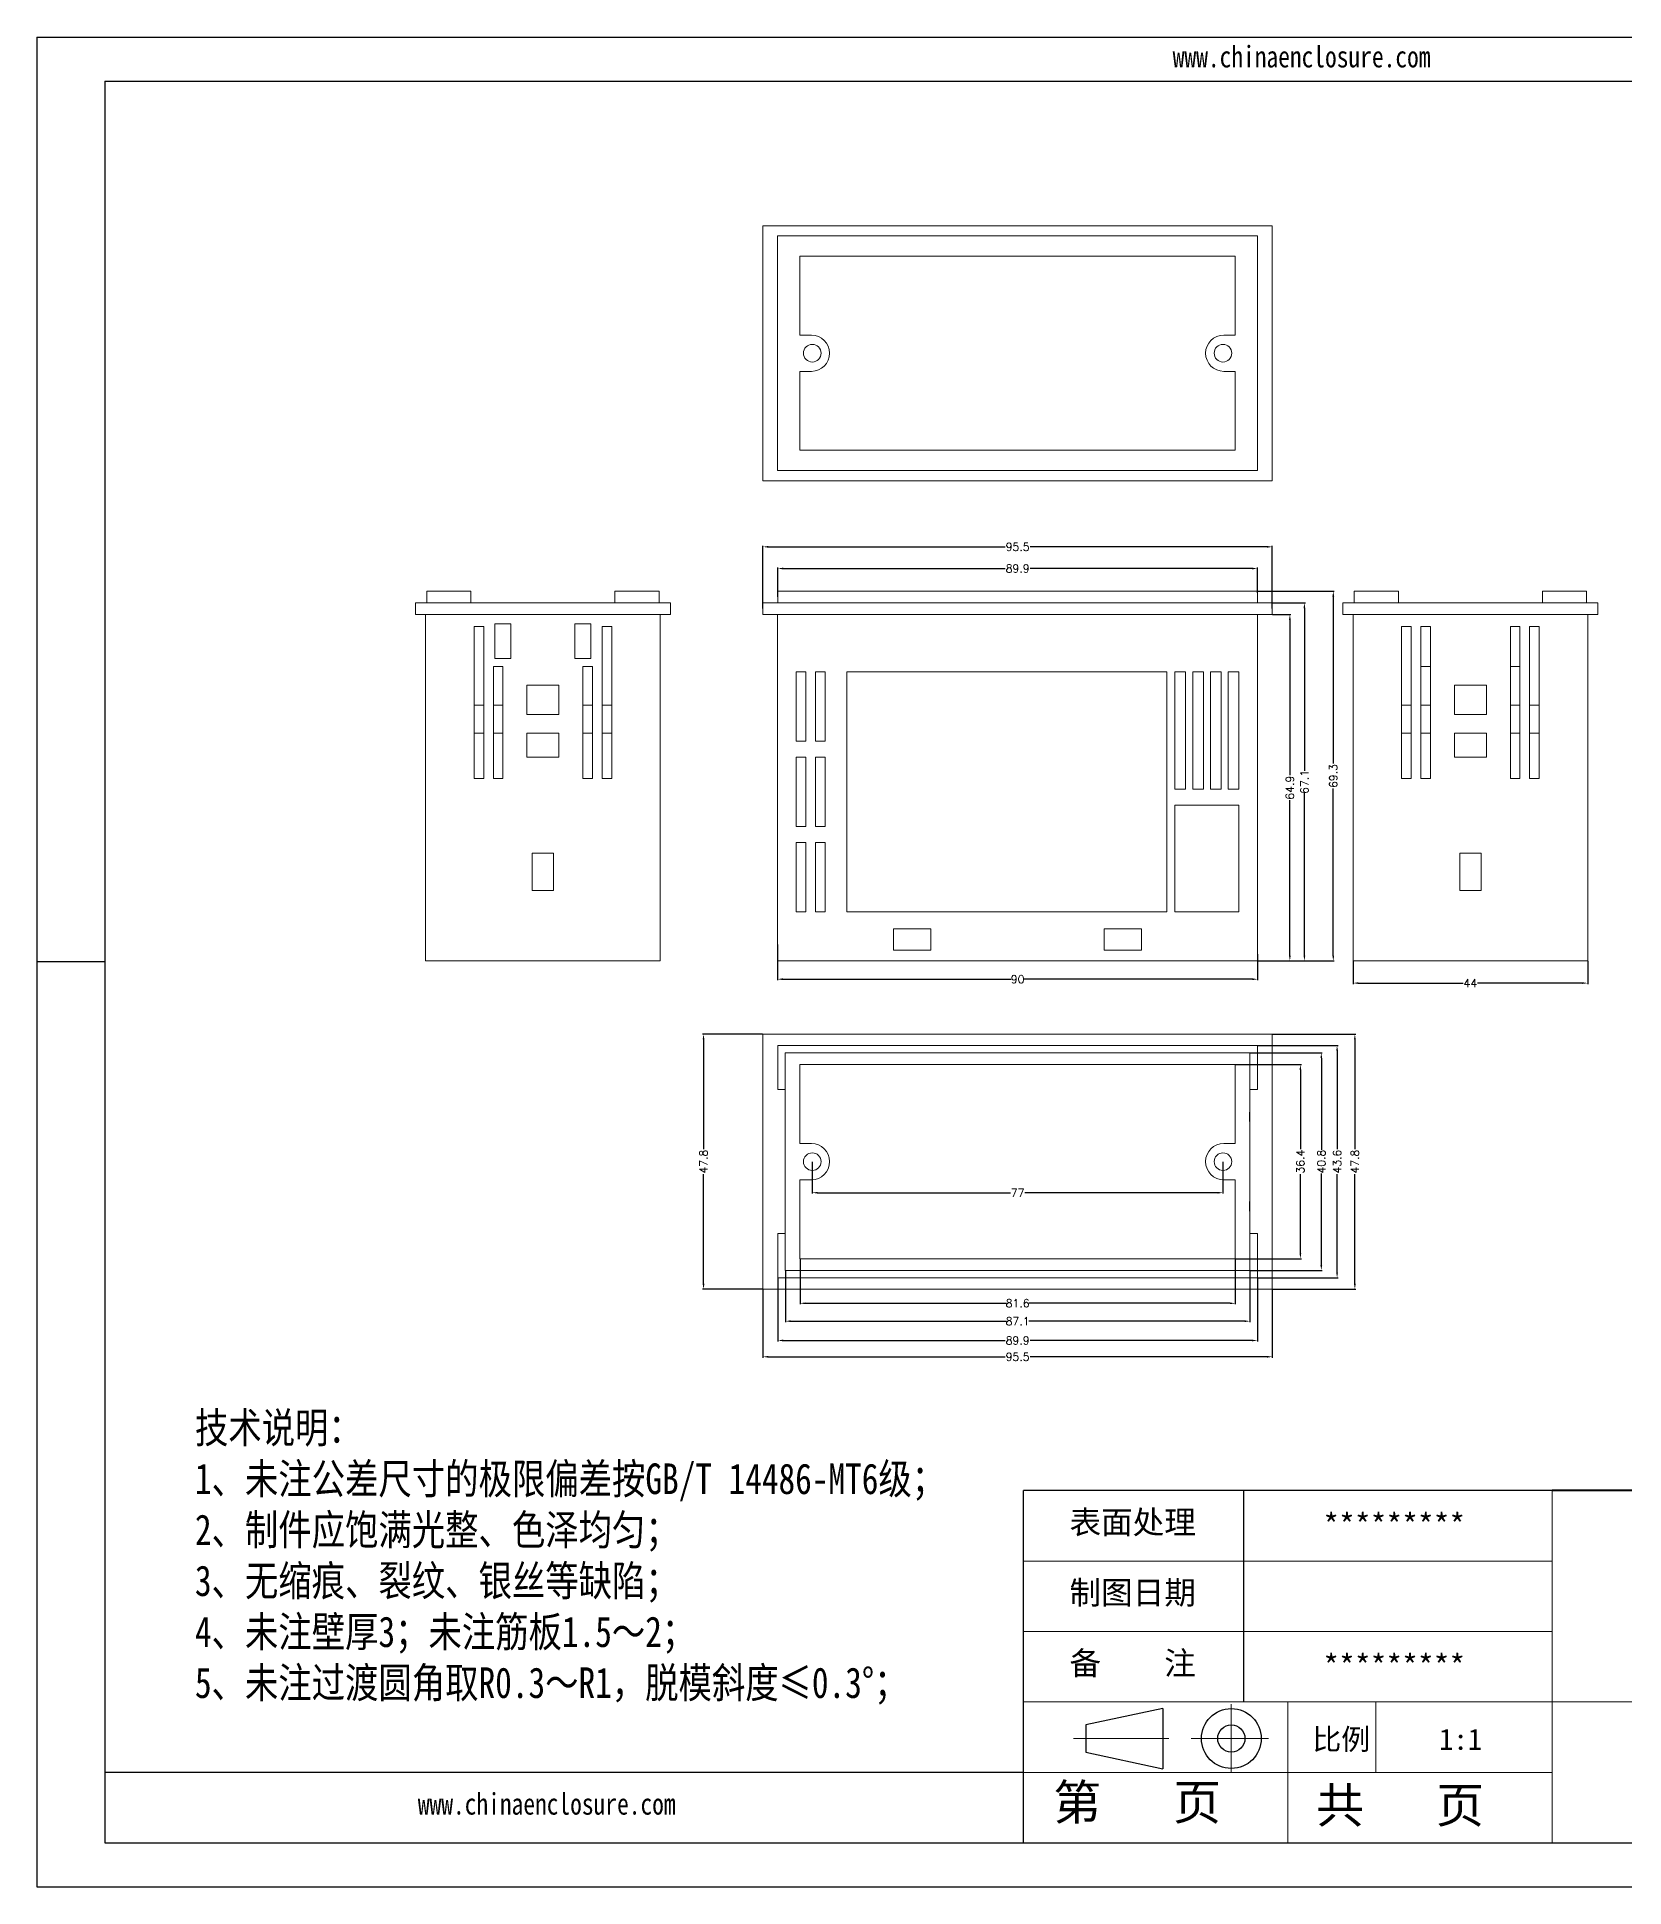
# Model space of a CAD drawing. Header units: inches. Extents: x 2660 to 3915, y 535 to 897.
# Drawn here: x 2659.7 to 2957.3, y 550.1 to 896.9 of the extents above; entities that cross this region are included whole.
import ezdxf

# ---------------------------------------------------------------- set-up
doc = ezdxf.new("R2010")
doc.units = ezdxf.units.IN
doc.linetypes.add('CENTER2', pattern=[28.575, 19.05, -3.175, 3.175, -3.175])
doc.layers.add('文字', color=81, linetype='Continuous')
for name, color, linetype, lineweight in [('粗实线', 7, 'Continuous', 30), ('细实线', 3, 'Continuous', 9), ('细点划线', 2, 'CENTER2', 9)]:
    doc.layers.add(name, color=color, linetype=linetype, lineweight=lineweight)
doc.styles.get("Standard").update_dxf_attribs({"font": 'txt', "bigfont": 'gbcbig.shx'})
doc.styles.add('宋体', font='', dxfattribs={"width": 0.8, "height": 3.5})
doc.styles.get('宋体').set_extended_font_data('SimSun')
doc.dimstyles.new('1.5', dxfattribs={"dimtxt": 1.5, "dimasz": 1, "dimexe": 0.18, "dimexo": 0.0625, "dimgap": 0.1, "dimtad": 0, "dimzin": 12, "dimdsep": 46, "dimtxsty": 'Standard', "dimcen": 0.5, "dimclrd": 3, "dimclre": 3, "dimadec": 0, "dimazin": 0, "dimtfac": 1, "dimtofl": 0, "dimtmove": 0, "dimatfit": 3, "dimfxl": 1, "dimtolj": 1, "dimtzin": 0, "dimarcsym": 0})

# ---------------------------------------------------------------- blocks, each defined once
blk = doc.blocks.new('*D60')
at = {"color": 3, "lineweight": -2, "transparency": 16777216}
for p, q in [((2795.83, 662.07), (2795.83, 649.27)), ((2891.33, 662.07), (2891.33, 649.27)), ((2796.83, 649.45), (2841.23, 649.45)), ((2890.33, 649.45), (2845.93, 649.45))]:
    blk.add_line(p, q, dxfattribs=at)
at = {"color": 3, "transparency": 16777216}
for points in [[(2796.83, 649.62), (2796.83, 649.28), (2795.83, 649.45)], [(2890.33, 649.62), (2890.33, 649.28), (2891.33, 649.45)]]:
    blk.add_solid(points, dxfattribs=at)
at = {"layer": 'Defpoints', "color": 0, "transparency": 16777216}
for p in [(2795.83, 662.13), (2891.33, 662.13), (2891.33, 649.45)]:
    blk.add_point(p, dxfattribs=at)
at = {"color": 0, "transparency": 16777216, "insert": (2843.58, 649.45), "char_height": 1.5, "attachment_point": 5}
blk.add_mtext('\\A1;95.5', dxfattribs=at)
blk = doc.blocks.new('*D61')
at = {"color": 3, "lineweight": -2, "transparency": 16777216}
for p, q in [((2795.76, 709.93), (2784.51, 709.93)), ((2784.69, 708.93), (2784.69, 688.38)), ((2784.69, 663.13), (2784.69, 683.68)), ((2795.76, 662.13), (2784.51, 662.13))]:
    blk.add_line(p, q, dxfattribs=at)
at = {"color": 3, "transparency": 16777216}
for points in [[(2784.52, 708.93), (2784.86, 708.93), (2784.69, 709.93)], [(2784.52, 663.13), (2784.86, 663.13), (2784.69, 662.13)]]:
    blk.add_solid(points, dxfattribs=at)
at = {"layer": 'Defpoints', "color": 0, "transparency": 16777216}
for p in [(2784.69, 709.93), (2795.83, 709.93), (2795.83, 662.13)]:
    blk.add_point(p, dxfattribs=at)
at = {"color": 0, "transparency": 16777216, "insert": (2784.69, 686.03), "char_height": 1.5, "attachment_point": 5, "rotation": 90}
blk.add_mtext('\\A1;47.8', dxfattribs=at)
blk = doc.blocks.new('*D62')
at = {"color": 3, "lineweight": -2, "transparency": 16777216}
for p, q in [((2798.63, 664.17), (2798.63, 652.33)), ((2888.53, 664.17), (2888.53, 652.33)), ((2799.63, 652.51), (2841.23, 652.51)), ((2887.53, 652.51), (2845.93, 652.51))]:
    blk.add_line(p, q, dxfattribs=at)
at = {"color": 3, "transparency": 16777216}
for points in [[(2799.63, 652.67), (2799.63, 652.34), (2798.63, 652.51)], [(2887.53, 652.67), (2887.53, 652.34), (2888.53, 652.51)]]:
    blk.add_solid(points, dxfattribs=at)
at = {"layer": 'Defpoints', "color": 0, "transparency": 16777216}
for p in [(2798.63, 664.23), (2888.53, 664.23), (2888.53, 652.51)]:
    blk.add_point(p, dxfattribs=at)
at = {"color": 0, "transparency": 16777216, "insert": (2843.58, 652.51), "char_height": 1.5, "attachment_point": 5}
blk.add_mtext('\\A1;89.9', dxfattribs=at)
blk = doc.blocks.new('*D63')
at = {"color": 3, "lineweight": -2, "transparency": 16777216}
for p, q in [((2800.03, 665.57), (2800.03, 655.94)), ((2887.13, 665.57), (2887.13, 655.94)), ((2801.03, 656.12), (2841.48, 656.12)), ((2886.13, 656.12), (2845.68, 656.12))]:
    blk.add_line(p, q, dxfattribs=at)
at = {"color": 3, "transparency": 16777216}
for points in [[(2801.03, 656.29), (2801.03, 655.96), (2800.03, 656.12)], [(2886.13, 656.29), (2886.13, 655.96), (2887.13, 656.12)]]:
    blk.add_solid(points, dxfattribs=at)
at = {"layer": 'Defpoints', "color": 0, "transparency": 16777216}
for p in [(2800.03, 665.63), (2887.13, 665.63), (2887.13, 656.12)]:
    blk.add_point(p, dxfattribs=at)
at = {"color": 0, "transparency": 16777216, "insert": (2843.58, 656.12), "char_height": 1.5, "attachment_point": 5}
blk.add_mtext('\\A1;87.1', dxfattribs=at)
blk = doc.blocks.new('*D64')
at = {"color": 3, "lineweight": -2, "transparency": 16777216}
for p, q in [((2802.78, 667.77), (2802.78, 659.3)), ((2884.38, 667.77), (2884.38, 659.3)), ((2803.78, 659.48), (2841.48, 659.48)), ((2883.38, 659.48), (2845.68, 659.48))]:
    blk.add_line(p, q, dxfattribs=at)
at = {"color": 3, "transparency": 16777216}
for points in [[(2803.78, 659.64), (2803.78, 659.31), (2802.78, 659.48)], [(2883.38, 659.64), (2883.38, 659.31), (2884.38, 659.48)]]:
    blk.add_solid(points, dxfattribs=at)
at = {"layer": 'Defpoints', "color": 0, "transparency": 16777216}
for p in [(2802.78, 667.83), (2884.38, 667.83), (2802.78, 659.48)]:
    blk.add_point(p, dxfattribs=at)
at = {"color": 0, "transparency": 16777216, "insert": (2843.58, 659.48), "char_height": 1.5, "attachment_point": 5}
blk.add_mtext('\\A1;81.6', dxfattribs=at)
blk = doc.blocks.new('*D65')
at = {"color": 3, "lineweight": -2, "transparency": 16777216}
for p, q in [((2805.08, 685.97), (2805.08, 680.03)), ((2882.08, 685.97), (2882.08, 680.03)), ((2806.08, 680.21), (2842.23, 680.21)), ((2881.08, 680.21), (2844.93, 680.21))]:
    blk.add_line(p, q, dxfattribs=at)
at = {"color": 3, "transparency": 16777216}
for points in [[(2806.08, 680.37), (2806.08, 680.04), (2805.08, 680.21)], [(2881.08, 680.37), (2881.08, 680.04), (2882.08, 680.21)]]:
    blk.add_solid(points, dxfattribs=at)
at = {"layer": 'Defpoints', "color": 0, "transparency": 16777216}
for p in [(2805.08, 686.03), (2882.08, 686.03), (2882.08, 680.21)]:
    blk.add_point(p, dxfattribs=at)
at = {"color": 0, "transparency": 16777216, "insert": (2843.58, 680.21), "char_height": 1.5, "attachment_point": 5}
blk.add_mtext('\\A1;77', dxfattribs=at)
blk = doc.blocks.new('*D66')
at = {"color": 3, "lineweight": -2, "transparency": 16777216}
for p, q in [((2891.39, 709.93), (2906.99, 709.93)), ((2906.81, 708.93), (2906.81, 688.38)), ((2906.81, 663.13), (2906.81, 683.68)), ((2891.39, 662.13), (2906.99, 662.13))]:
    blk.add_line(p, q, dxfattribs=at)
at = {"color": 3, "transparency": 16777216}
for points in [[(2906.64, 708.93), (2906.97, 708.93), (2906.81, 709.93)], [(2906.64, 663.13), (2906.97, 663.13), (2906.81, 662.13)]]:
    blk.add_solid(points, dxfattribs=at)
at = {"layer": 'Defpoints', "color": 0, "transparency": 16777216}
for p in [(2891.33, 709.93), (2906.81, 709.93), (2891.33, 662.13)]:
    blk.add_point(p, dxfattribs=at)
at = {"color": 0, "transparency": 16777216, "insert": (2906.81, 686.03), "char_height": 1.5, "attachment_point": 5, "rotation": 90}
blk.add_mtext('\\A1;47.8', dxfattribs=at)
blk = doc.blocks.new('*D67')
at = {"color": 3, "lineweight": -2, "transparency": 16777216}
for p, q in [((2888.59, 707.83), (2903.65, 707.83)), ((2903.47, 706.83), (2903.47, 688.38)), ((2903.47, 665.23), (2903.47, 683.68)), ((2888.59, 664.23), (2903.65, 664.23))]:
    blk.add_line(p, q, dxfattribs=at)
at = {"color": 3, "transparency": 16777216}
for points in [[(2903.31, 706.83), (2903.64, 706.83), (2903.47, 707.83)], [(2903.31, 665.23), (2903.64, 665.23), (2903.47, 664.23)]]:
    blk.add_solid(points, dxfattribs=at)
at = {"layer": 'Defpoints', "color": 0, "transparency": 16777216}
for p in [(2888.53, 707.83), (2903.47, 707.83), (2888.53, 664.23)]:
    blk.add_point(p, dxfattribs=at)
at = {"color": 0, "transparency": 16777216, "insert": (2903.47, 686.03), "char_height": 1.5, "attachment_point": 5, "rotation": 90}
blk.add_mtext('\\A1;43.6', dxfattribs=at)
blk = doc.blocks.new('*D68')
at = {"color": 3, "lineweight": -2, "transparency": 16777216}
for p, q in [((2887.19, 706.43), (2900.7, 706.43)), ((2900.52, 705.43), (2900.52, 688.26)), ((2900.52, 666.63), (2900.52, 683.81)), ((2887.19, 665.63), (2900.7, 665.63))]:
    blk.add_line(p, q, dxfattribs=at)
at = {"color": 3, "transparency": 16777216}
for points in [[(2900.35, 705.43), (2900.68, 705.43), (2900.52, 706.43)], [(2900.35, 666.63), (2900.68, 666.63), (2900.52, 665.63)]]:
    blk.add_solid(points, dxfattribs=at)
at = {"layer": 'Defpoints', "color": 0, "transparency": 16777216}
for p in [(2887.13, 706.43), (2887.13, 665.63), (2900.52, 665.63)]:
    blk.add_point(p, dxfattribs=at)
at = {"color": 0, "transparency": 16777216, "insert": (2900.52, 686.03), "char_height": 1.5, "attachment_point": 5, "rotation": 90}
blk.add_mtext('\\A1;40.8', dxfattribs=at)
blk = doc.blocks.new('*D69')
at = {"color": 3, "lineweight": -2, "transparency": 16777216}
for p, q in [((2884.44, 704.23), (2896.77, 704.23)), ((2896.59, 703.23), (2896.59, 688.38)), ((2896.59, 668.83), (2896.59, 683.68)), ((2884.44, 667.83), (2896.77, 667.83))]:
    blk.add_line(p, q, dxfattribs=at)
at = {"color": 3, "transparency": 16777216}
for points in [[(2896.43, 703.23), (2896.76, 703.23), (2896.59, 704.23)], [(2896.43, 668.83), (2896.76, 668.83), (2896.59, 667.83)]]:
    blk.add_solid(points, dxfattribs=at)
at = {"layer": 'Defpoints', "color": 0, "transparency": 16777216}
for p in [(2884.38, 704.23), (2884.38, 667.83), (2896.59, 667.83)]:
    blk.add_point(p, dxfattribs=at)
at = {"color": 0, "transparency": 16777216, "insert": (2896.59, 686.03), "char_height": 1.5, "attachment_point": 5, "rotation": 90}
blk.add_mtext('\\A1;36.4', dxfattribs=at)
blk = doc.blocks.new('*D70')
at = {"color": 3, "lineweight": -2, "transparency": 16777216}
for p, q in [((2891.39, 788.57), (2894.8, 788.57)), ((2894.62, 787.57), (2894.62, 758.47)), ((2894.62, 724.67), (2894.62, 753.77)), ((2888.64, 723.67), (2894.8, 723.67))]:
    blk.add_line(p, q, dxfattribs=at)
at = {"color": 3, "transparency": 16777216}
for points in [[(2894.45, 787.57), (2894.79, 787.57), (2894.62, 788.57)], [(2894.45, 724.67), (2894.79, 724.67), (2894.62, 723.67)]]:
    blk.add_solid(points, dxfattribs=at)
at = {"layer": 'Defpoints', "color": 0, "transparency": 16777216}
for p in [(2891.33, 788.57), (2894.62, 788.57), (2888.58, 723.67)]:
    blk.add_point(p, dxfattribs=at)
at = {"color": 0, "transparency": 16777216, "insert": (2894.62, 756.12), "char_height": 1.5, "attachment_point": 5, "rotation": 90}
blk.add_mtext('\\A1;64.9', dxfattribs=at)
blk = doc.blocks.new('*D71')
at = {"color": 3, "lineweight": -2, "transparency": 16777216}
for p, q in [((2891.39, 790.77), (2897.53, 790.77)), ((2897.35, 789.77), (2897.35, 759.32)), ((2897.35, 724.67), (2897.35, 755.12)), ((2888.64, 723.67), (2897.53, 723.67))]:
    blk.add_line(p, q, dxfattribs=at)
at = {"color": 3, "transparency": 16777216}
for points in [[(2897.18, 789.77), (2897.51, 789.77), (2897.35, 790.77)], [(2897.18, 724.67), (2897.51, 724.67), (2897.35, 723.67)]]:
    blk.add_solid(points, dxfattribs=at)
at = {"layer": 'Defpoints', "color": 0, "transparency": 16777216}
for p in [(2891.33, 790.77), (2897.35, 790.77), (2888.58, 723.67)]:
    blk.add_point(p, dxfattribs=at)
at = {"color": 0, "transparency": 16777216, "insert": (2897.35, 757.22), "char_height": 1.5, "attachment_point": 5, "rotation": 90}
blk.add_mtext('\\A1;67.1', dxfattribs=at)
blk = doc.blocks.new('*D72')
at = {"color": 3, "lineweight": -2, "transparency": 16777216}
for p, q in [((2888.59, 792.97), (2902.94, 792.97)), ((2902.76, 791.97), (2902.76, 760.67)), ((2902.76, 724.67), (2902.76, 755.97)), ((2888.59, 723.67), (2902.94, 723.67))]:
    blk.add_line(p, q, dxfattribs=at)
at = {"color": 3, "transparency": 16777216}
for points in [[(2902.59, 791.97), (2902.93, 791.97), (2902.76, 792.97)], [(2902.59, 724.67), (2902.93, 724.67), (2902.76, 723.67)]]:
    blk.add_solid(points, dxfattribs=at)
at = {"layer": 'Defpoints', "color": 0, "transparency": 16777216}
for p in [(2888.53, 792.97), (2888.53, 723.67), (2902.76, 723.67)]:
    blk.add_point(p, dxfattribs=at)
at = {"color": 0, "transparency": 16777216, "insert": (2902.76, 758.32), "char_height": 1.5, "attachment_point": 5, "rotation": 90}
blk.add_mtext('\\A1;69.3', dxfattribs=at)
blk = doc.blocks.new('*D73')
at = {"color": 3, "lineweight": -2, "transparency": 16777216}
for p, q in [((2798.58, 726.73), (2798.58, 720.05)), ((2888.58, 724.94), (2888.58, 720.05)), ((2799.58, 720.23), (2842.35, 720.23)), ((2887.58, 720.23), (2844.8, 720.23))]:
    blk.add_line(p, q, dxfattribs=at)
at = {"color": 3, "transparency": 16777216}
for points in [[(2799.58, 720.4), (2799.58, 720.06), (2798.58, 720.23)], [(2887.58, 720.4), (2887.58, 720.06), (2888.58, 720.23)]]:
    blk.add_solid(points, dxfattribs=at)
at = {"layer": 'Defpoints', "color": 0, "transparency": 16777216}
for p in [(2798.58, 726.79), (2888.58, 725), (2798.58, 720.23)]:
    blk.add_point(p, dxfattribs=at)
at = {"color": 0, "transparency": 16777216, "insert": (2843.58, 720.23), "char_height": 1.5, "attachment_point": 5}
blk.add_mtext('\\A1;90', dxfattribs=at)
blk = doc.blocks.new('*D74')
at = {"color": 3, "lineweight": -2, "transparency": 16777216}
for p, q in [((2798.63, 791.94), (2798.63, 797.4)), ((2799.63, 797.22), (2841.23, 797.22)), ((2887.53, 797.22), (2845.93, 797.22)), ((2888.53, 792.64), (2888.53, 797.4))]:
    blk.add_line(p, q, dxfattribs=at)
at = {"color": 3, "transparency": 16777216}
for points in [[(2799.63, 797.39), (2799.63, 797.05), (2798.63, 797.22)], [(2887.53, 797.39), (2887.53, 797.05), (2888.53, 797.22)]]:
    blk.add_solid(points, dxfattribs=at)
at = {"layer": 'Defpoints', "color": 0, "transparency": 16777216}
for p in [(2798.63, 797.22), (2798.63, 791.87), (2888.53, 792.58)]:
    blk.add_point(p, dxfattribs=at)
at = {"color": 0, "transparency": 16777216, "insert": (2843.58, 797.22), "char_height": 1.5, "attachment_point": 5}
blk.add_mtext('\\A1;89.9', dxfattribs=at)
blk = doc.blocks.new('*D75')
at = {"color": 3, "lineweight": -2, "transparency": 16777216}
for p, q in [((2795.83, 789.74), (2795.83, 801.46)), ((2796.83, 801.28), (2841.23, 801.28)), ((2890.33, 801.28), (2845.93, 801.28)), ((2891.33, 789.74), (2891.33, 801.46))]:
    blk.add_line(p, q, dxfattribs=at)
at = {"color": 3, "transparency": 16777216}
for points in [[(2796.83, 801.45), (2796.83, 801.12), (2795.83, 801.28)], [(2890.33, 801.45), (2890.33, 801.12), (2891.33, 801.28)]]:
    blk.add_solid(points, dxfattribs=at)
at = {"layer": 'Defpoints', "color": 0, "transparency": 16777216}
for p in [(2795.83, 801.28), (2795.83, 789.67), (2891.33, 789.67)]:
    blk.add_point(p, dxfattribs=at)
at = {"color": 0, "transparency": 16777216, "insert": (2843.58, 801.28), "char_height": 1.5, "attachment_point": 5}
blk.add_mtext('\\A1;95.5', dxfattribs=at)
blk = doc.blocks.new('*D76')
at = {"color": 3, "lineweight": -2, "transparency": 16777216}
for p, q in [((2906.46, 723.61), (2906.46, 719.32)), ((2950.46, 723.61), (2950.46, 719.32)), ((2907.46, 719.5), (2927.11, 719.5)), ((2949.46, 719.5), (2929.81, 719.5))]:
    blk.add_line(p, q, dxfattribs=at)
at = {"color": 3, "transparency": 16777216}
for points in [[(2907.46, 719.67), (2907.46, 719.34), (2906.46, 719.5)], [(2949.46, 719.67), (2949.46, 719.34), (2950.46, 719.5)]]:
    blk.add_solid(points, dxfattribs=at)
at = {"layer": 'Defpoints', "color": 0, "transparency": 16777216}
for p in [(2906.46, 723.67), (2950.46, 723.67), (2950.46, 719.5)]:
    blk.add_point(p, dxfattribs=at)
at = {"color": 0, "transparency": 16777216, "insert": (2928.46, 719.5), "char_height": 1.5, "attachment_point": 5}
blk.add_mtext('\\A1;44', dxfattribs=at)

msp = doc.modelspace()

# ---------------------------------------------------------------- linework, layer by layer
for p, q in [((2659.724, 896.857), (3150.202, 896.857)), ((2659.724, 896.857), (2659.724, 550.055)), ((2672.416, 888.6), (3141.945, 888.6)), ((2672.416, 888.6), (2672.416, 558.312)), ((2672.416, 723.456), (2659.724, 723.456)), ((2659.724, 710.611), (2659.724, 550.055)), ((2943.772, 624.369), (2844.685, 624.369)), ((2844.685, 558.312), (2844.685, 624.369)), ((2885.971, 584.735), (2885.971, 624.369)), ((2844.685, 571.523), (2672.416, 571.523)), ((2672.416, 558.312), (3141.945, 558.312)), ((2659.724, 550.055), (3150.202, 550.055)), ((2659.724, 550.055), (2886.797, 550.055))]:
    msp.add_line(p, q)
at = {"color": 7, "linetype": 'Continuous', "lineweight": 15}
for p, q in [((2795.826, 861.482), (2795.826, 813.682)), ((2891.326, 861.482), (2795.826, 861.482)), ((2891.326, 813.682), (2891.326, 861.482)), ((2888.576, 859.582), (2798.576, 859.582)), ((2798.576, 859.582), (2798.576, 815.582)), ((2888.576, 815.582), (2888.576, 859.582)), ((2802.776, 855.782), (2802.776, 840.982)), ((2884.376, 855.782), (2802.776, 855.782)), ((2884.376, 840.982), (2884.376, 855.782)), ((2804.926, 840.982), (2802.776, 840.982)), ((2882.226, 840.982), (2884.376, 840.982)), ((2802.776, 834.182), (2804.926, 834.182)), ((2802.776, 834.182), (2802.776, 819.382)), ((2884.376, 834.182), (2882.226, 834.182)), ((2884.376, 819.382), (2884.376, 834.182)), ((2802.776, 819.382), (2884.376, 819.382)), ((2798.576, 815.582), (2888.576, 815.582)), ((2795.826, 813.682), (2891.326, 813.682)), ((2730.69, 788.573), (2730.69, 790.773)), ((2778.49, 790.773), (2730.69, 790.773)), ((2732.79, 792.973), (2732.79, 790.773)), ((2732.79, 792.973), (2741.09, 792.973)), ((2741.09, 790.773), (2741.09, 792.973)), ((2768.09, 792.973), (2768.09, 790.773)), ((2768.09, 792.973), (2776.39, 792.973)), ((2776.39, 792.973), (2776.39, 790.773)), ((2778.49, 788.573), (2778.49, 790.773)), ((2795.826, 788.573), (2795.826, 790.773)), ((2891.326, 790.773), (2795.826, 790.773)), ((2798.626, 792.973), (2798.626, 790.773)), ((2798.626, 792.973), (2888.526, 792.973)), ((2888.526, 792.973), (2888.526, 790.773)), ((2891.326, 788.573), (2891.326, 790.773)), ((2904.561, 788.573), (2904.561, 790.773)), ((2952.361, 790.773), (2904.561, 790.773)), ((2906.661, 792.973), (2906.661, 790.773)), ((2906.661, 792.973), (2914.961, 792.973)), ((2914.961, 790.773), (2914.961, 792.973)), ((2941.961, 792.973), (2941.961, 790.773)), ((2941.961, 792.973), (2950.261, 792.973)), ((2950.261, 792.973), (2950.261, 790.773)), ((2952.361, 788.573), (2952.361, 790.773)), ((2778.49, 788.573), (2730.69, 788.573)), ((2732.59, 788.573), (2732.59, 723.673)), ((2776.59, 788.573), (2776.59, 723.673)), ((2891.326, 788.573), (2795.826, 788.573)), ((2798.576, 788.573), (2798.576, 723.673)), ((2888.576, 788.573), (2888.576, 723.673)), ((2952.361, 788.573), (2904.561, 788.573)), ((2906.461, 788.573), (2906.461, 723.673)), ((2950.461, 788.573), (2950.461, 723.673)), ((2741.69, 786.373), (2743.49, 786.373)), ((2741.69, 757.873), (2741.69, 786.373)), ((2743.49, 786.373), (2743.49, 757.873)), ((2748.59, 786.873), (2745.59, 786.873)), ((2745.59, 786.873), (2745.59, 780.373)), ((2748.59, 780.373), (2748.59, 786.873)), ((2760.59, 786.873), (2763.59, 786.873)), ((2760.59, 780.373), (2760.59, 786.873)), ((2763.59, 786.873), (2763.59, 780.373)), ((2765.69, 786.373), (2765.69, 757.873)), ((2767.49, 786.373), (2765.69, 786.373)), ((2767.49, 757.873), (2767.49, 786.373)), ((2915.561, 786.373), (2917.361, 786.373)), ((2915.561, 757.873), (2915.561, 786.373)), ((2917.361, 786.373), (2917.361, 757.873)), ((2919.161, 786.373), (2920.961, 786.373)), ((2919.161, 757.873), (2919.161, 786.373)), ((2920.961, 786.373), (2920.961, 757.873)), ((2935.961, 786.373), (2935.961, 757.873)), ((2937.761, 786.373), (2935.961, 786.373)), ((2937.761, 757.873), (2937.761, 786.373)), ((2939.561, 786.373), (2939.561, 757.873)), ((2941.361, 786.373), (2939.561, 786.373)), ((2941.361, 757.873), (2941.361, 786.373)), ((2745.59, 780.373), (2748.59, 780.373)), ((2763.59, 780.373), (2760.59, 780.373)), ((2745.29, 757.873), (2745.29, 778.873)), ((2745.29, 778.873), (2747.09, 778.873)), ((2747.09, 778.873), (2747.09, 757.873)), ((2762.09, 778.873), (2762.09, 757.873)), ((2763.89, 778.873), (2762.09, 778.873)), ((2763.89, 757.873), (2763.89, 778.873)), ((2803.876, 777.873), (2802.076, 777.873)), ((2802.076, 777.873), (2802.076, 764.873)), ((2803.876, 764.873), (2803.876, 777.873)), ((2807.476, 777.873), (2805.676, 777.873)), ((2805.676, 777.873), (2805.676, 764.873)), ((2807.476, 764.873), (2807.476, 777.873)), ((2871.576, 777.873), (2811.576, 777.873)), ((2811.576, 777.873), (2811.576, 732.873)), ((2871.576, 732.873), (2871.576, 777.873)), ((2875.076, 777.873), (2873.076, 777.873)), ((2873.076, 777.873), (2873.076, 755.873)), ((2875.076, 755.873), (2875.076, 777.873)), ((2876.416, 777.873), (2876.416, 755.873)), ((2878.416, 777.873), (2876.416, 777.873)), ((2878.416, 755.873), (2878.416, 777.873)), ((2881.746, 777.873), (2879.746, 777.873)), ((2879.746, 777.873), (2879.746, 755.873)), ((2881.746, 755.873), (2881.746, 777.873)), ((2885.076, 777.873), (2883.076, 777.873)), ((2883.076, 777.873), (2883.076, 755.873)), ((2885.076, 755.873), (2885.076, 777.873)), ((2919.161, 778.873), (2920.961, 778.873)), ((2937.761, 778.873), (2935.961, 778.873)), ((2751.59, 775.373), (2757.59, 775.373)), ((2751.59, 769.873), (2751.59, 775.373)), ((2757.59, 775.373), (2757.59, 769.873)), ((2931.461, 775.373), (2925.461, 775.373)), ((2925.461, 775.373), (2925.461, 769.873)), ((2931.461, 769.873), (2931.461, 775.373)), ((2743.49, 771.573), (2741.69, 771.573)), ((2747.09, 771.573), (2745.29, 771.573)), ((2762.09, 771.573), (2763.89, 771.573)), ((2765.69, 771.573), (2767.49, 771.573)), ((2917.361, 771.573), (2915.561, 771.573)), ((2920.961, 771.573), (2919.161, 771.573)), ((2935.961, 771.573), (2937.761, 771.573)), ((2939.561, 771.573), (2941.361, 771.573)), ((2757.59, 769.873), (2751.59, 769.873)), ((2925.461, 769.873), (2931.461, 769.873)), ((2741.69, 766.373), (2743.49, 766.373)), ((2745.29, 766.373), (2747.09, 766.373)), ((2751.59, 766.373), (2757.59, 766.373)), ((2751.59, 761.873), (2751.59, 766.373)), ((2757.59, 766.373), (2757.59, 761.873)), ((2763.89, 766.373), (2762.09, 766.373)), ((2767.49, 766.373), (2765.69, 766.373)), ((2802.076, 764.873), (2803.876, 764.873)), ((2805.676, 764.873), (2807.476, 764.873)), ((2915.561, 766.373), (2917.361, 766.373)), ((2919.161, 766.373), (2920.961, 766.373)), ((2925.461, 766.373), (2925.461, 761.873)), ((2931.461, 766.373), (2925.461, 766.373)), ((2931.461, 761.873), (2931.461, 766.373)), ((2937.761, 766.373), (2935.961, 766.373)), ((2941.361, 766.373), (2939.561, 766.373)), ((2757.59, 761.873), (2751.59, 761.873)), ((2803.876, 761.873), (2802.076, 761.873)), ((2802.076, 761.873), (2802.076, 748.873)), ((2803.876, 748.873), (2803.876, 761.873)), ((2805.676, 761.873), (2805.676, 748.873)), ((2807.476, 761.873), (2805.676, 761.873)), ((2807.476, 748.873), (2807.476, 761.873)), ((2925.461, 761.873), (2931.461, 761.873)), ((2743.49, 757.873), (2741.69, 757.873)), ((2747.09, 757.873), (2745.29, 757.873)), ((2762.09, 757.873), (2763.89, 757.873)), ((2765.69, 757.873), (2767.49, 757.873)), ((2917.361, 757.873), (2915.561, 757.873)), ((2920.961, 757.873), (2919.161, 757.873)), ((2935.961, 757.873), (2937.761, 757.873)), ((2939.561, 757.873), (2941.361, 757.873)), ((2873.076, 755.873), (2875.076, 755.873)), ((2885.076, 752.873), (2873.076, 752.873)), ((2873.076, 752.873), (2873.076, 732.873)), ((2876.416, 755.873), (2878.416, 755.873)), ((2879.746, 755.873), (2881.746, 755.873)), ((2883.076, 755.873), (2885.076, 755.873)), ((2885.076, 732.873), (2885.076, 752.873)), ((2802.076, 748.873), (2803.876, 748.873)), ((2803.876, 745.873), (2802.076, 745.873)), ((2802.076, 745.873), (2802.076, 732.873)), ((2803.876, 732.873), (2803.876, 745.873)), ((2805.676, 748.873), (2807.476, 748.873)), ((2807.476, 745.873), (2805.676, 745.873)), ((2805.676, 745.873), (2805.676, 732.873)), ((2807.476, 732.873), (2807.476, 745.873)), ((2752.59, 743.873), (2756.59, 743.873)), ((2752.59, 736.873), (2752.59, 743.873)), ((2756.59, 743.873), (2756.59, 736.873)), ((2926.461, 743.873), (2926.461, 736.873)), ((2930.461, 743.873), (2926.461, 743.873)), ((2930.461, 736.873), (2930.461, 743.873)), ((2756.59, 736.873), (2752.59, 736.873)), ((2926.461, 736.873), (2930.461, 736.873)), ((2802.076, 732.873), (2803.876, 732.873)), ((2805.676, 732.873), (2807.476, 732.873)), ((2811.576, 732.873), (2871.576, 732.873)), ((2873.076, 732.873), (2885.076, 732.873)), ((2820.326, 729.673), (2827.326, 729.673)), ((2820.326, 725.673), (2820.326, 729.673)), ((2827.326, 729.673), (2827.326, 725.673)), ((2859.826, 729.673), (2866.826, 729.673)), ((2859.826, 725.673), (2859.826, 729.673)), ((2866.826, 729.673), (2866.826, 725.673)), ((2827.326, 725.673), (2820.326, 725.673)), ((2866.826, 725.673), (2859.826, 725.673)), ((2776.59, 723.673), (2732.59, 723.673)), ((2888.576, 723.673), (2798.576, 723.673)), ((2950.461, 723.673), (2906.461, 723.673)), ((2795.826, 662.133), (2795.826, 709.933)), ((2795.826, 709.933), (2891.326, 709.933)), ((2798.626, 707.833), (2798.626, 699.533)), ((2888.526, 707.833), (2798.626, 707.833)), ((2888.526, 699.533), (2888.526, 707.833)), ((2891.326, 709.933), (2891.326, 662.133)), ((2887.126, 706.433), (2800.026, 706.433)), ((2800.026, 706.433), (2800.026, 699.533)), ((2884.376, 704.233), (2802.776, 704.233)), ((2802.776, 704.233), (2802.776, 689.433)), ((2884.376, 689.433), (2884.376, 704.233)), ((2887.126, 699.533), (2887.126, 706.433)), ((2800.026, 699.533), (2798.626, 699.533)), ((2800.026, 672.533), (2800.026, 699.533)), ((2888.526, 699.533), (2887.126, 699.533)), ((2887.126, 699.533), (2887.126, 672.533)), ((2887.076, 695.033), (2887.076, 695.333)), ((2887.076, 695.333), (2887.126, 695.333)), ((2887.126, 695.033), (2887.076, 695.033)), ((2887.076, 693.533), (2887.076, 695.033)), ((2887.076, 693.533), (2887.126, 693.533)), ((2802.776, 689.433), (2804.926, 689.433)), ((2884.376, 689.433), (2882.226, 689.433)), ((2804.926, 682.633), (2802.776, 682.633)), ((2802.776, 682.633), (2802.776, 667.833)), ((2882.226, 682.633), (2884.376, 682.633)), ((2884.376, 667.833), (2884.376, 682.633)), ((2887.126, 678.533), (2887.076, 678.533)), ((2887.076, 678.533), (2887.076, 677.033)), ((2887.076, 677.033), (2887.076, 676.733)), ((2887.076, 677.033), (2887.126, 677.033)), ((2887.076, 676.733), (2887.126, 676.733)), ((2798.626, 672.533), (2798.626, 664.233)), ((2798.626, 672.533), (2800.026, 672.533)), ((2800.026, 672.533), (2800.026, 665.633)), ((2887.126, 672.533), (2888.526, 672.533)), ((2887.126, 665.633), (2887.126, 672.533)), ((2888.526, 664.233), (2888.526, 672.533)), ((2802.776, 667.833), (2884.376, 667.833)), ((2798.626, 664.233), (2888.526, 664.233)), ((2800.026, 665.633), (2887.126, 665.633)), ((2891.326, 662.133), (2795.826, 662.133))]:
    msp.add_line(p, q, dxfattribs=at)
for centre in [(2805.076, 837.582), (2882.076, 837.582), (2805.076, 686.033), (2882.076, 686.033)]:
    msp.add_circle(centre, 1.65, dxfattribs=at)
for centre, start, end in [((2804.926, 837.582), 270, 90), ((2882.226, 837.582), 90, 270), ((2804.926, 686.033), 270, 90), ((2882.226, 686.033), 90, 270)]:
    msp.add_arc(centre, 3.4, start, end, dxfattribs=at)
at = {"layer": '粗实线', "color": 7, "lineweight": 40}
msp.add_line((3141.945, 624.369), (2943.772, 624.369), dxfattribs=at)
at = {"layer": '粗实线', "color": 7}
for p, q in [((2870.796, 583.499), (2856.361, 580.439)), ((2870.796, 583.499), (2870.796, 572.185)), ((2856.361, 580.439), (2856.361, 575.334)), ((2856.361, 575.334), (2870.796, 572.185))]:
    msp.add_line(p, q, dxfattribs=at)
for radius in [5.612, 2.553]:
    msp.add_circle((2883.644, 577.887), radius, dxfattribs=at)
at = {"layer": '细实线', "color": 7}
for p, q in [((2943.772, 624.369), (2943.772, 558.312)), ((2943.772, 611.158), (2844.685, 611.158)), ((2943.772, 597.946), (2844.685, 597.946)), ((3141.945, 584.735), (2844.685, 584.735)), ((2894.228, 584.735), (2894.228, 558.312)), ((2910.743, 584.735), (2910.743, 571.523)), ((2943.772, 571.523), (2844.685, 571.523))]:
    msp.add_line(p, q, dxfattribs=at)
at = {"layer": '细点划线', "color": 7}
for p, q in [((2883.644, 584.347), (2883.644, 571.523)), ((2854.059, 577.887), (2871.902, 577.887)), ((2876.138, 577.887), (2890.643, 577.887))]:
    msp.add_line(p, q, dxfattribs=at)

# ---------------------------------------------------------------- texts
at = {"char_height": 4.34483, "width": 2469.38662, "attachment_point": 1}
for s, insert in [('{\\fSimHei|b0|i0|c134|p49;表面处理}', (2853.302, 620.62)), ('{\\fSimHei|b0|i0|c134|p49;*********}', (2900.889, 620.061)), ('{\\fSimHei|b0|i0|c134|p49;制图日期}', (2853.302, 607.409)), ('{\\fSimHei|b0|i0|c134|p49;备    注}', (2853.302, 594.197)), ('{\\fSimHei|b0|i0|c134|p49;*********}', (2900.889, 593.638))]:
    msp.add_mtext(s, dxfattribs=dict(at, insert=insert))
at = {"layer": '文字', "color": 0, "attachment_point": 1, "style": '宋体'}
for s, insert, char_height, width in [('www.chinaenclosure.com', (2872.655, 895.193), 4.03685, 70.92365), ('{\\H1.111x;技术说明：\\P1、未注公差尺寸的极限偏差按GB/T 14486-MT6级；\\P2、制件应饱满光整、色泽均匀；\\P3、无缩痕、裂纹、银丝等缺陷；\\P4、未注壁厚3；未注筋板1.5～2；\\P5、未注过渡圆角取R0.3～R1，脱模斜度≤0.3%%D；}', (2689.337, 639.01), 5.16075, 187.97186), ('www.chinaenclosure.com', (2731.126, 567.657), 4.03685, 70.92365)]:
    msp.add_mtext(s, dxfattribs=dict(at, insert=insert, char_height=char_height, width=width))
at = {"layer": '细实线', "color": 7, "attachment_point": 1}
for s, insert, char_height, width in [('{\\fSimSun|b0|i0|c134|p54;比例}', (2898.852, 579.731), 3.96346, 17.39834), ('{\\fSimSun|b0|i0|c134|p54;1:1}', (2922.592, 579.731), 3.96346, 17.39834), ('{\\fSimSun|b0|i0|c134|p54;第   页}', (2850.244, 569.253), 6.60576, 49.5432), ('{\\fSimSun|b0|i0|c134|p54; 共   页}', (2895.037, 568.691), 6.60576, 49.5432)]:
    msp.add_mtext(s, dxfattribs=dict(at, insert=insert, char_height=char_height, width=width))

# ---------------------------------------------------------------- dimensions: what is measured, and where the dimension line sits
for base, p1, p2, picture, middle in [((2795.826, 801.284), (2891.326, 789.673), (2795.826, 789.673), '*D75', (2843.576, 801.284)), ((2798.626, 797.221), (2888.526, 792.578), (2798.626, 791.873), '*D74', (2843.576, 797.221)), ((2798.576, 720.229), (2888.576, 724.998), (2798.576, 726.791), '*D73', (2843.576, 720.229)), ((2950.461, 719.505), (2906.461, 723.673), (2950.461, 723.673), '*D76', (2928.461, 719.505)), ((2882.076, 680.207), (2805.076, 686.033), (2882.076, 686.033), '*D65', (2843.576, 680.207)), ((2802.776, 659.475), (2884.376, 667.833), (2802.776, 667.833), '*D64', (2843.576, 659.475)), ((2888.526, 652.506), (2798.626, 664.233), (2888.526, 664.233), '*D62', (2843.576, 652.506)), ((2887.126, 656.122), (2800.026, 665.633), (2887.126, 665.633), '*D63', (2843.576, 656.122))]:
    dim = msp.add_linear_dim(base=base, p1=p1, p2=p2, dimstyle='1.5')
    dim.commit()
    dim.dimension.update_dxf_attribs({"geometry": picture, "text_midpoint": middle})
for base, p1, p2, picture, middle in [((2902.761, 723.673), (2888.526, 792.973), (2888.526, 723.673), '*D72', (2902.761, 758.323)), ((2897.347, 790.773), (2888.576, 723.673), (2891.326, 790.773), '*D71', (2897.347, 757.223)), ((2894.62, 788.573), (2888.576, 723.673), (2891.326, 788.573), '*D70', (2894.62, 756.123)), ((2784.689, 709.933), (2795.826, 662.133), (2795.826, 709.933), '*D61', (2784.689, 686.033)), ((2896.595, 667.833), (2884.376, 704.233), (2884.376, 667.833), '*D69', (2896.595, 686.033))]:
    dim = msp.add_linear_dim(base=base, p1=p1, p2=p2, angle=90, dimstyle='1.5')
    dim.commit()
    dim.dimension.update_dxf_attribs({"geometry": picture, "text_midpoint": middle})
for base, p1, p2, picture, middle in [((2903.473, 707.833), (2888.526, 664.233), (2888.526, 707.833), '*D67', (2903.473, 686.033)), ((2906.806, 709.933), (2891.326, 662.133), (2891.326, 709.933), '*D66', (2906.806, 686.033)), ((2900.517, 665.633), (2887.126, 706.433), (2887.126, 665.633), '*D68', (2900.517, 686.033))]:
    dim = msp.add_linear_dim(base=base, p1=p1, p2=p2, angle=90, dimstyle='1.5')
    dim.commit()
    dim.dimension.update_dxf_attribs({"geometry": picture, "text_midpoint": middle, "dimtype": 160})
dim = msp.add_linear_dim(base=(2891.326, 649.45), p1=(2795.826, 662.133), p2=(2891.326, 662.133), dimstyle='1.5')
dim.commit()
dim.dimension.update_dxf_attribs({"geometry": '*D60', "text_midpoint": (2843.576, 649.45), "dimtype": 160})

doc.saveas('drawing.dxf')
